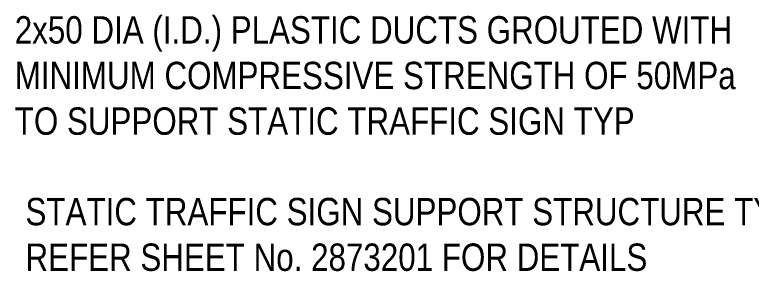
# Model space of a CAD drawing. Header units: metres. Extents: x 311 to 403, y 3 to 1186.
# Drawn here: x 314.808 to 318.172, y 1180.768 to 1181.94 of the extents above; entities that cross this region are included whole.
import ezdxf

# ---------------------------------------------------------------- set-up
doc = ezdxf.new("R2010")
doc.units = ezdxf.units.M
doc.layers.add('G-ANNO-TEXT', color=7, linetype='Continuous', lineweight=9)
doc.styles.add('Arial Narrow_1', font='ARIALN.TTF', dxfattribs={"height": 0.125})

msp = doc.modelspace()

# ---------------------------------------------------------------- texts
at = {"layer": 'G-ANNO-TEXT', "char_height": 0.125, "attachment_point": 1, "style": 'Arial Narrow_1', "bg_fill": 3, "box_fill_scale": 1, "bg_fill_color": 256, "bg_fill_transparency": 0}
for s, insert in [('2x50 DIA (I.D.) PLASTIC DUCTS GROUTED WITH ', (314.8076, 1181.9334)), ('MINIMUM COMPRESSIVE STRENGTH OF 50MPa ', (314.8076, 1181.725)), ('TO SUPPORT STATIC TRAFFIC SIGN TYP', (314.8076, 1181.5166)), ('STATIC TRAFFIC SIGN SUPPORT STRUCTURE TYP. ', (314.8568, 1181.1031)), ('REFER SHEET No. 2873201 FOR DETAILS', (314.8568, 1180.8948))]:
    msp.add_mtext(s, dxfattribs=dict(at, insert=insert))

doc.saveas('drawing.dxf')
